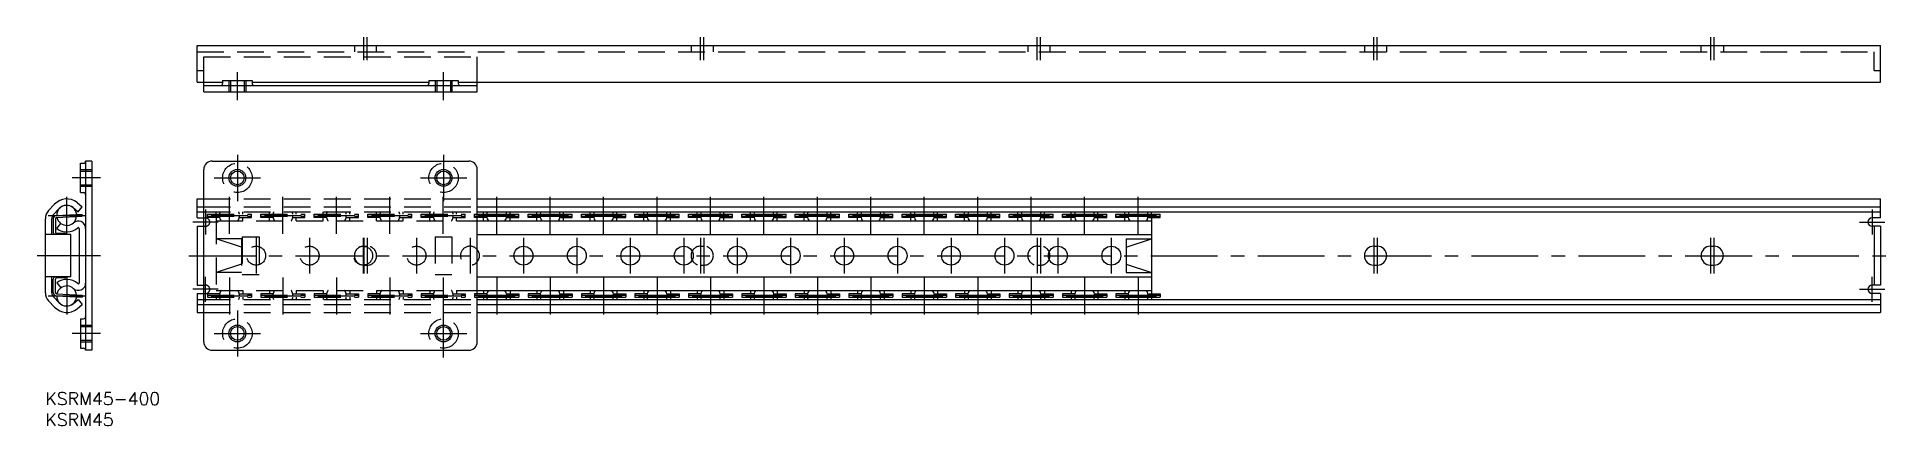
# Model space of a CAD drawing. Extents: x -2 to 438, y -8 to 85.
import ezdxf

# ---------------------------------------------------------------- set-up
doc = ezdxf.new("R2010")
doc.units = 0
doc.header["$LTSCALE"] = 0.5
doc.linetypes.add('CENTER', pattern=[50.8, 31.75, -6.35, 6.35, -6.35])
doc.linetypes.add('DASHED', pattern=[19.05, 12.7, -6.35])
for name, color, linetype in [('MSM_CENTER', 1, 'CENTER'), ('MSM_CONTINUOUS', 7, 'CONTINUOUS'), ('MSM_DASHED', 4, 'DASHED'), ('MSM_NARROW', 5, 'CONTINUOUS'), ('MSM_PART_NUMBER', 7, 'CONTINUOUS')]:
    doc.layers.add(name, color=color, linetype=linetype)
doc.styles.get("Standard").update_dxf_attribs({"font": 'txt.shx', "height": 3, "bigfont": 'bigfont.shx'})

# ---------------------------------------------------------------- blocks, each defined once
blk = doc.blocks.new('*U2')
at = {"layer": 'MSM_PART_NUMBER'}
blk.add_text('KSRM45-400', height=3, dxfattribs=at).set_placement((0, -3))
blk = doc.blocks.new('*U3')
at = {"layer": 'MSM_PART_NUMBER'}
blk.add_text('KSRM45', height=3, dxfattribs=at).set_placement((0, -8))

msp = doc.modelspace()

# ---------------------------------------------------------------- linework, layer by layer
at = {"layer": 'MSM_CENTER'}
for p, q in [((75.65, 78.98), (75.65, 84.5)), ((76.45, 78.98), (76.45, 84.5)), ((155.65, 78.98), (155.65, 84.5)), ((156.45, 78.98), (156.45, 84.5)), ((235.65, 78.98), (235.65, 84.5)), ((236.45, 78.98), (236.45, 84.5)), ((315.65, 78.98), (315.65, 84.5)), ((316.45, 78.98), (316.45, 84.5)), ((395.65, 84.5), (395.65, 78.98)), ((396.45, 84.5), (396.45, 78.98)), ((45.6, 69.45), (45.6, 76.15)), ((94.6, 69.45), (94.6, 76.15)), ((45.6, 56.5), (45.6, 45.5)), ((94.6, 56.5), (94.6, 45.5)), ((13.05, 51), (6.35, 51)), ((40.1, 51), (51.1, 51)), ((89.1, 51), (100.1, 51)), ((5.05, 37.7), (5.05, 46.46)), ((43.72, 37.7), (43.72, 46.46)), ((56.42, 37.7), (56.42, 46.46)), ((69.12, 37.7), (69.12, 46.46)), ((81.82, 37.7), (81.82, 46.46)), ((94.52, 37.7), (94.52, 46.46)), ((107.22, 37.7), (107.22, 46.46)), ((119.92, 37.7), (119.92, 46.46)), ((132.62, 37.7), (132.62, 46.46)), ((145.32, 37.7), (145.32, 46.46)), ((158.02, 37.7), (158.02, 46.46)), ((170.72, 37.7), (170.72, 46.46)), ((183.42, 37.7), (183.42, 46.46)), ((196.12, 37.7), (196.12, 46.46)), ((208.82, 37.7), (208.82, 46.46)), ((221.52, 37.7), (221.52, 46.46)), ((234.22, 37.7), (234.22, 46.46)), ((246.92, 37.7), (246.92, 46.46)), ((259.62, 37.7), (259.62, 46.46)), ((0.67, 42.08), (9.43, 42.08)), ((41.05, 40.5), (35.05, 40.5)), ((38.05, 43.5), (38.05, 37.5)), ((39.34, 42.08), (48.1, 42.08)), ((52.04, 42.08), (60.8, 42.08)), ((64.75, 42.08), (73.5, 42.08)), ((77.45, 42.08), (86.2, 42.08)), ((90.14, 42.08), (98.9, 42.08)), ((102.84, 42.08), (111.61, 42.08)), ((115.55, 42.08), (124.3, 42.08)), ((128.25, 42.08), (137, 42.08)), ((140.94, 42.08), (149.7, 42.08)), ((153.65, 42.08), (162.4, 42.08)), ((166.34, 42.08), (175.1, 42.08)), ((179.04, 42.08), (187.8, 42.08)), ((191.75, 42.08), (200.5, 42.08)), ((204.44, 42.08), (213.2, 42.08)), ((217.15, 42.08), (225.9, 42.08)), ((229.84, 42.08), (238.6, 42.08)), ((242.54, 42.08), (251.31, 42.08)), ((255.24, 42.08), (264, 42.08)), ((431.05, 40.5), (437.05, 40.5)), ((434.05, 43.5), (434.05, 37.5)), ((50.07, 36.75), (50.07, 28.25)), ((62.77, 36.75), (62.77, 28.25)), ((75.47, 36.75), (75.47, 28.25)), ((75.65, 36.75), (75.65, 28.25)), ((76.45, 36.75), (76.45, 28.25)), ((88.17, 36.75), (88.17, 28.25)), ((100.88, 36.75), (100.88, 28.25)), ((113.57, 36.75), (113.57, 28.25)), ((126.27, 36.75), (126.27, 28.25)), ((138.97, 36.75), (138.97, 28.25)), ((151.68, 36.75), (151.68, 28.25)), ((155.65, 36.75), (155.65, 28.25)), ((156.45, 36.75), (156.45, 28.25)), ((164.37, 36.75), (164.37, 28.25)), ((177.07, 36.75), (177.07, 28.25)), ((189.78, 36.75), (189.78, 28.25)), ((202.47, 36.75), (202.47, 28.25)), ((215.18, 36.75), (215.18, 28.25)), ((227.88, 36.75), (227.88, 28.25)), ((235.65, 36.75), (235.65, 28.25)), ((236.45, 36.75), (236.45, 28.25)), ((240.57, 36.75), (240.57, 28.25)), ((253.27, 36.75), (253.27, 28.25)), ((315.65, 36.75), (315.65, 28.25)), ((316.45, 36.75), (316.45, 28.25)), ((395.65, 36.75), (395.65, 28.25)), ((396.45, 36.75), (396.45, 28.25)), ((13.05, 32.5), (-2, 32.5)), ((34.05, 32.5), (438.05, 32.5)), ((5.05, 27.3), (5.05, 18.54)), ((38.05, 21.5), (38.05, 27.5)), ((43.72, 27.3), (43.72, 18.54)), ((56.42, 27.3), (56.42, 18.54)), ((69.12, 27.3), (69.12, 18.54)), ((81.82, 27.3), (81.82, 18.54)), ((94.52, 27.3), (94.52, 18.54)), ((107.22, 27.3), (107.22, 18.54)), ((119.92, 27.3), (119.92, 18.54)), ((132.62, 27.3), (132.62, 18.54)), ((145.32, 27.3), (145.32, 18.54)), ((158.02, 27.3), (158.02, 18.54)), ((170.72, 27.3), (170.72, 18.54)), ((183.42, 27.3), (183.42, 18.54)), ((196.12, 27.3), (196.12, 18.54)), ((208.82, 27.3), (208.82, 18.54)), ((221.52, 27.3), (221.52, 18.54)), ((234.22, 27.3), (234.22, 18.54)), ((246.92, 27.3), (246.92, 18.54)), ((259.62, 27.3), (259.62, 18.54)), ((434.05, 21.5), (434.05, 27.5)), ((0.67, 22.92), (9.43, 22.92)), ((41.05, 24.5), (35.05, 24.5)), ((39.34, 22.92), (48.1, 22.92)), ((52.04, 22.92), (60.8, 22.92)), ((64.75, 22.92), (73.5, 22.92)), ((77.45, 22.92), (86.2, 22.92)), ((90.14, 22.92), (98.9, 22.92)), ((102.84, 22.92), (111.61, 22.92)), ((115.55, 22.92), (124.3, 22.92)), ((128.25, 22.92), (137, 22.92)), ((140.94, 22.92), (149.7, 22.92)), ((153.65, 22.92), (162.4, 22.92)), ((166.34, 22.92), (175.1, 22.92)), ((179.04, 22.92), (187.8, 22.92)), ((191.75, 22.92), (200.5, 22.92)), ((204.44, 22.92), (213.2, 22.92)), ((217.15, 22.92), (225.9, 22.92)), ((229.84, 22.92), (238.6, 22.92)), ((242.54, 22.92), (251.31, 22.92)), ((255.24, 22.92), (264, 22.92)), ((431.05, 24.5), (437.05, 24.5)), ((45.6, 19.5), (45.6, 8.5)), ((94.6, 8.25), (94.6, 19.75)), ((13.05, 14), (6.35, 14)), ((40.1, 14), (51.1, 14)), ((89.1, 14), (100.1, 14))]:
    msp.add_line(p, q, dxfattribs=at)
at = {"layer": 'MSM_CONTINUOUS'}
for p, q in [((36.05, 82.5), (436.05, 82.5)), ((36.05, 73.74), (36.05, 82.5)), ((436.05, 73.74), (436.05, 82.5)), ((36.05, 73.74), (42.1, 73.74)), ((37.6, 71.45), (37.6, 73.74)), ((37.6, 72.95), (102.6, 72.95)), ((37.6, 71.45), (102.6, 71.45)), ((42.1, 74.15), (49.1, 74.15)), ((42.1, 74.15), (42.1, 73.45)), ((49.1, 74.15), (49.1, 73.45)), ((49.1, 73.74), (91.1, 73.74)), ((91.1, 74.15), (98.1, 74.15)), ((91.1, 74.15), (91.1, 73.45)), ((98.1, 74.15), (98.1, 73.45)), ((98.1, 73.74), (436.05, 73.74)), ((102.6, 71.45), (102.6, 73.74)), ((8.35, 47.5), (8.35, 54.5)), ((8.35, 54.5), (9.05, 54.5)), ((9.55, 55), (9.55, 10)), ((11.05, 55), (9.55, 55)), ((11.05, 55), (11.05, 10)), ((37.6, 12), (37.6, 53)), ((39.6, 55), (100.6, 55)), ((102.6, 12), (102.6, 53)), ((0.76, 43.22), (2.18, 44.75)), ((7.52, 45.13), (8.76, 44.12)), ((7.8, 42.94), (8.76, 44.12)), ((8.35, 47.5), (9.05, 47.5)), ((36.05, 41.5), (36.05, 46)), ((36.05, 46), (37.6, 46)), ((36.05, 44.12), (37.6, 44.12)), ((102.6, 46), (436.05, 46)), ((102.6, 44.12), (436.05, 44.12)), ((436.05, 41.5), (436.05, 46)), ((0, 23.7), (0, 41.3)), ((1.52, 37.5), (1.52, 41.3)), ((1.85, 41.27), (1.85, 38.05)), ((1.87, 42.19), (3.29, 43.72)), ((2.35, 41.27), (2.35, 38.05)), ((2.61, 42.07), (8.72, 42.39)), ((2.63, 41.57), (8.75, 41.89)), ((2.68, 38.94), (3.62, 40.18)), ((6.56, 43.95), (7.8, 42.94)), ((8.75, 41.89), (8.72, 42.39)), ((36.05, 42.94), (37.6, 42.94)), ((36.05, 41.5), (37.6, 41.5)), ((102.6, 42.94), (436.05, 42.94)), ((102.6, 42.39), (112.47, 42.39)), ((102.6, 41.89), (112.47, 41.89)), ((104.9, 41.56), (102.6, 41.56)), ((102.6, 40.75), (262.8, 40.75)), ((104.05, 42.39), (104.05, 42.94)), ((104.05, 40.75), (104.05, 41.56)), ((109.55, 41.56), (112.47, 41.56)), ((110.4, 42.39), (110.4, 42.94)), ((110.4, 40.75), (110.4, 41.56)), ((112.47, 41.56), (112.47, 42.39)), ((114.67, 42.39), (125.17, 42.39)), ((114.67, 41.56), (114.67, 42.39)), ((114.67, 41.89), (125.17, 41.89)), ((117.6, 41.56), (114.67, 41.56)), ((116.75, 42.39), (116.75, 42.94)), ((116.75, 40.75), (116.75, 41.56)), ((122.25, 41.56), (125.17, 41.56)), ((123.1, 42.39), (123.1, 42.94)), ((123.1, 40.75), (123.1, 41.56)), ((125.17, 41.56), (125.17, 42.39)), ((127.37, 42.39), (137.87, 42.39)), ((127.37, 41.56), (127.37, 42.39)), ((127.37, 41.89), (137.87, 41.89)), ((130.3, 41.56), (127.37, 41.56)), ((129.45, 42.39), (129.45, 42.94)), ((129.45, 40.75), (129.45, 41.56)), ((134.95, 41.56), (137.87, 41.56)), ((135.8, 42.39), (135.8, 42.94)), ((135.8, 40.75), (135.8, 41.56)), ((137.87, 41.56), (137.87, 42.39)), ((140.07, 42.39), (150.57, 42.39)), ((140.07, 41.56), (140.07, 42.39)), ((140.07, 41.89), (150.57, 41.89)), ((143, 41.56), (140.07, 41.56)), ((142.15, 42.39), (142.15, 42.94)), ((142.15, 40.75), (142.15, 41.56)), ((147.65, 41.56), (150.57, 41.56)), ((148.5, 42.39), (148.5, 42.94)), ((148.5, 40.75), (148.5, 41.56)), ((150.57, 41.56), (150.57, 42.39)), ((152.77, 42.39), (163.27, 42.39)), ((152.77, 41.56), (152.77, 42.39)), ((152.77, 41.89), (163.27, 41.89)), ((155.7, 41.56), (152.77, 41.56)), ((154.85, 42.39), (154.85, 42.94)), ((154.85, 40.75), (154.85, 41.56)), ((160.35, 41.56), (163.27, 41.56)), ((161.2, 42.39), (161.2, 42.94)), ((161.2, 40.75), (161.2, 41.56)), ((163.27, 41.56), (163.27, 42.39)), ((165.47, 42.39), (175.97, 42.39)), ((165.47, 41.56), (165.47, 42.39)), ((165.47, 41.89), (175.97, 41.89)), ((168.4, 41.56), (165.47, 41.56)), ((167.55, 42.39), (167.55, 42.94)), ((167.55, 40.75), (167.55, 41.56)), ((173.05, 41.56), (175.97, 41.56)), ((173.9, 42.39), (173.9, 42.94)), ((173.9, 40.75), (173.9, 41.56)), ((175.97, 41.56), (175.97, 42.39)), ((178.17, 42.39), (188.67, 42.39)), ((178.17, 41.56), (178.17, 42.39)), ((178.17, 41.89), (188.67, 41.89)), ((181.1, 41.56), (178.17, 41.56)), ((180.25, 42.39), (180.25, 42.94)), ((180.25, 40.75), (180.25, 41.56)), ((185.75, 41.56), (188.67, 41.56)), ((186.6, 42.39), (186.6, 42.94)), ((186.6, 40.75), (186.6, 41.56)), ((188.67, 41.56), (188.67, 42.39)), ((190.87, 42.39), (201.37, 42.39)), ((190.87, 41.56), (190.87, 42.39)), ((190.87, 41.89), (201.37, 41.89)), ((193.8, 41.56), (190.87, 41.56)), ((192.95, 42.39), (192.95, 42.94)), ((192.95, 40.75), (192.95, 41.56)), ((198.45, 41.56), (201.37, 41.56)), ((199.3, 42.39), (199.3, 42.94)), ((199.3, 40.75), (199.3, 41.56)), ((201.37, 41.56), (201.37, 42.39)), ((203.57, 42.39), (214.07, 42.39)), ((203.57, 41.56), (203.57, 42.39)), ((203.57, 41.89), (214.07, 41.89)), ((206.5, 41.56), (203.57, 41.56)), ((205.65, 42.39), (205.65, 42.94)), ((205.65, 40.75), (205.65, 41.56)), ((211.15, 41.56), (214.07, 41.56)), ((212, 42.39), (212, 42.94)), ((212, 40.75), (212, 41.56)), ((214.07, 41.56), (214.07, 42.39)), ((216.27, 42.39), (226.77, 42.39)), ((216.27, 41.56), (216.27, 42.39)), ((216.27, 41.89), (226.77, 41.89)), ((219.2, 41.56), (216.27, 41.56)), ((218.35, 42.39), (218.35, 42.94)), ((218.35, 40.75), (218.35, 41.56)), ((223.85, 41.56), (226.77, 41.56)), ((224.7, 42.39), (224.7, 42.94)), ((224.7, 40.75), (224.7, 41.56)), ((226.77, 41.56), (226.77, 42.39)), ((228.97, 42.39), (239.47, 42.39)), ((228.97, 41.56), (228.97, 42.39)), ((228.97, 41.89), (239.47, 41.89)), ((231.9, 41.56), (228.97, 41.56)), ((231.05, 42.39), (231.05, 42.94)), ((231.05, 40.75), (231.05, 41.56)), ((236.55, 41.56), (239.47, 41.56)), ((237.4, 42.39), (237.4, 42.94)), ((237.4, 40.75), (237.4, 41.56)), ((239.47, 41.56), (239.47, 42.39)), ((241.67, 42.39), (252.17, 42.39)), ((241.67, 41.56), (241.67, 42.39)), ((241.67, 41.89), (252.17, 41.89)), ((244.6, 41.56), (241.67, 41.56)), ((243.75, 42.39), (243.75, 42.94)), ((243.75, 40.75), (243.75, 41.56)), ((249.25, 41.56), (252.17, 41.56)), ((250.1, 42.39), (250.1, 42.94)), ((250.1, 40.75), (250.1, 41.56)), ((252.17, 41.56), (252.17, 42.39)), ((254.37, 42.39), (264.87, 42.39)), ((254.37, 41.56), (254.37, 42.39)), ((254.37, 41.89), (264.87, 41.89)), ((257.3, 41.56), (254.37, 41.56)), ((256.45, 42.39), (256.45, 42.94)), ((256.45, 40.75), (256.45, 41.56)), ((261.95, 41.56), (264.87, 41.56)), ((262.8, 42.39), (262.8, 42.94)), ((262.8, 41.56), (262.8, 23.44)), ((264.87, 41.56), (264.87, 42.39)), ((436.05, 41.5), (434.05, 41.5)), ((6, 37.5), (0, 37.5)), ((4.55, 37.75), (2.65, 37.75)), ((6, 27.5), (6, 37.5)), ((8, 39), (8, 26)), ((36.05, 39.5), (36.05, 25.5)), ((36.05, 39.5), (37.6, 39.5)), ((102.6, 37.5), (262.8, 37.5)), ((256.8, 34.5), (262.8, 36.5)), ((256.8, 36.5), (256.8, 28.5)), ((256.8, 36.5), (262.8, 36.5)), ((436.05, 39.5), (434.05, 39.5)), ((434.5, 39.5), (434.5, 25.5)), ((436.05, 39.5), (436.05, 25.5)), ((315.65, 34.75), (316.45, 34.75)), ((395.65, 34.75), (396.45, 34.75)), ((6, 27.5), (0, 27.5)), ((1.52, 23.7), (1.52, 27.5)), ((1.85, 23.73), (1.85, 26.95)), ((2.35, 23.73), (2.35, 26.95)), ((4.55, 27.25), (2.65, 27.25)), ((102.6, 27.5), (262.8, 27.5)), ((256.8, 30.5), (262.8, 28.5)), ((256.8, 28.5), (262.8, 28.5)), ((315.65, 30.25), (316.45, 30.25)), ((395.65, 30.25), (396.45, 30.25)), ((1.87, 22.81), (3.29, 21.28)), ((2.61, 22.93), (8.72, 22.61)), ((2.63, 23.43), (8.75, 23.11)), ((2.68, 26.06), (3.62, 24.82)), ((6.56, 21.05), (7.8, 22.06)), ((7.8, 22.06), (8.76, 20.88)), ((8.75, 23.11), (8.72, 22.61)), ((36.05, 25.5), (37.6, 25.5)), ((36.05, 23.5), (37.6, 23.5)), ((36.05, 23.5), (36.05, 19)), ((36.05, 22.06), (37.6, 22.06)), ((102.6, 24.25), (262.8, 24.25)), ((104.9, 23.44), (102.6, 23.44)), ((102.6, 23.11), (112.47, 23.11)), ((102.6, 22.61), (112.47, 22.61)), ((102.6, 22.06), (436.05, 22.06)), ((104.05, 24.25), (104.05, 23.44)), ((104.05, 22.61), (104.05, 22.06)), ((109.55, 23.44), (112.47, 23.44)), ((110.4, 24.25), (110.4, 23.44)), ((110.4, 22.61), (110.4, 22.06)), ((112.47, 23.44), (112.47, 22.61)), ((117.6, 23.44), (114.67, 23.44)), ((114.67, 23.44), (114.67, 22.61)), ((114.67, 23.11), (125.17, 23.11)), ((114.67, 22.61), (125.17, 22.61)), ((116.75, 24.25), (116.75, 23.44)), ((116.75, 22.61), (116.75, 22.06)), ((122.25, 23.44), (125.17, 23.44)), ((123.1, 24.25), (123.1, 23.44)), ((123.1, 22.61), (123.1, 22.06)), ((125.17, 23.44), (125.17, 22.61)), ((130.3, 23.44), (127.37, 23.44)), ((127.37, 23.44), (127.37, 22.61)), ((127.37, 23.11), (137.87, 23.11)), ((127.37, 22.61), (137.87, 22.61)), ((129.45, 24.25), (129.45, 23.44)), ((129.45, 22.61), (129.45, 22.06)), ((134.95, 23.44), (137.87, 23.44)), ((135.8, 24.25), (135.8, 23.44)), ((135.8, 22.61), (135.8, 22.06)), ((137.87, 23.44), (137.87, 22.61)), ((143, 23.44), (140.07, 23.44)), ((140.07, 23.44), (140.07, 22.61)), ((140.07, 23.11), (150.57, 23.11)), ((140.07, 22.61), (150.57, 22.61)), ((142.15, 24.25), (142.15, 23.44)), ((142.15, 22.61), (142.15, 22.06)), ((147.65, 23.44), (150.57, 23.44)), ((148.5, 24.25), (148.5, 23.44)), ((148.5, 22.61), (148.5, 22.06)), ((150.57, 23.44), (150.57, 22.61)), ((155.7, 23.44), (152.77, 23.44)), ((152.77, 23.44), (152.77, 22.61)), ((152.77, 23.11), (163.27, 23.11)), ((152.77, 22.61), (163.27, 22.61)), ((154.85, 24.25), (154.85, 23.44)), ((154.85, 22.61), (154.85, 22.06)), ((160.35, 23.44), (163.27, 23.44)), ((161.2, 24.25), (161.2, 23.44)), ((161.2, 22.61), (161.2, 22.06)), ((163.27, 23.44), (163.27, 22.61)), ((168.4, 23.44), (165.47, 23.44)), ((165.47, 23.44), (165.47, 22.61)), ((165.47, 23.11), (175.97, 23.11)), ((165.47, 22.61), (175.97, 22.61)), ((167.55, 24.25), (167.55, 23.44)), ((167.55, 22.61), (167.55, 22.06)), ((173.05, 23.44), (175.97, 23.44)), ((173.9, 24.25), (173.9, 23.44)), ((173.9, 22.61), (173.9, 22.06)), ((175.97, 23.44), (175.97, 22.61)), ((178.17, 23.44), (178.17, 22.61)), ((178.17, 23.11), (188.67, 23.11)), ((178.17, 22.61), (188.67, 22.61)), ((181.1, 23.44), (178.17, 23.44)), ((180.25, 24.25), (180.25, 23.44)), ((180.25, 22.61), (180.25, 22.06)), ((185.75, 23.44), (188.67, 23.44)), ((186.6, 24.25), (186.6, 23.44)), ((186.6, 22.61), (186.6, 22.06)), ((188.67, 23.44), (188.67, 22.61)), ((193.8, 23.44), (190.87, 23.44)), ((190.87, 23.44), (190.87, 22.61)), ((190.87, 23.11), (201.37, 23.11)), ((190.87, 22.61), (201.37, 22.61)), ((192.95, 24.25), (192.95, 23.44)), ((192.95, 22.61), (192.95, 22.06)), ((198.45, 23.44), (201.37, 23.44)), ((199.3, 24.25), (199.3, 23.44)), ((199.3, 22.61), (199.3, 22.06)), ((201.37, 23.44), (201.37, 22.61)), ((206.5, 23.44), (203.57, 23.44)), ((203.57, 23.44), (203.57, 22.61)), ((203.57, 23.11), (214.07, 23.11)), ((203.57, 22.61), (214.07, 22.61)), ((205.65, 24.25), (205.65, 23.44)), ((205.65, 22.61), (205.65, 22.06)), ((211.15, 23.44), (214.07, 23.44)), ((212, 24.25), (212, 23.44)), ((212, 22.61), (212, 22.06)), ((214.07, 23.44), (214.07, 22.61)), ((219.2, 23.44), (216.27, 23.44)), ((216.27, 23.44), (216.27, 22.61)), ((216.27, 23.11), (226.77, 23.11)), ((216.27, 22.61), (226.77, 22.61)), ((218.35, 24.25), (218.35, 23.44)), ((218.35, 22.61), (218.35, 22.06)), ((223.85, 23.44), (226.77, 23.44)), ((224.7, 24.25), (224.7, 23.44)), ((224.7, 22.61), (224.7, 22.06)), ((226.77, 23.44), (226.77, 22.61)), ((231.9, 23.44), (228.97, 23.44)), ((228.97, 23.44), (228.97, 22.61)), ((228.97, 23.11), (239.47, 23.11)), ((228.97, 22.61), (239.47, 22.61)), ((231.05, 24.25), (231.05, 23.44)), ((231.05, 22.61), (231.05, 22.06)), ((236.55, 23.44), (239.47, 23.44)), ((237.4, 24.25), (237.4, 23.44)), ((237.4, 22.61), (237.4, 22.06)), ((239.47, 23.44), (239.47, 22.61)), ((244.6, 23.44), (241.67, 23.44)), ((241.67, 23.44), (241.67, 22.61)), ((241.67, 23.11), (252.17, 23.11)), ((241.67, 22.61), (252.17, 22.61)), ((243.75, 24.25), (243.75, 23.44)), ((243.75, 22.61), (243.75, 22.06)), ((249.25, 23.44), (252.17, 23.44)), ((250.1, 24.25), (250.1, 23.44)), ((250.1, 22.61), (250.1, 22.06)), ((252.17, 23.44), (252.17, 22.61)), ((254.37, 23.44), (254.37, 22.61)), ((254.37, 23.11), (264.87, 23.11)), ((254.37, 22.61), (264.87, 22.61)), ((257.3, 23.44), (254.37, 23.44)), ((256.45, 24.25), (256.45, 23.44)), ((256.45, 22.61), (256.45, 22.06)), ((261.95, 23.44), (264.87, 23.44)), ((262.8, 22.61), (262.8, 22.06)), ((264.87, 23.44), (264.87, 22.61)), ((436.05, 25.5), (434.05, 25.5)), ((436.05, 23.5), (434.05, 23.5)), ((436.05, 23.5), (436.05, 19)), ((0.76, 21.78), (2.18, 20.25)), ((7.52, 19.87), (8.76, 20.88)), ((36.05, 20.88), (37.6, 20.88)), ((36.05, 19), (37.6, 19)), ((102.6, 20.88), (436.05, 20.88)), ((102.6, 19), (436.05, 19)), ((8.35, 17.5), (8.35, 10.5)), ((8.35, 17.5), (9.05, 17.5)), ((8.35, 10.5), (9.05, 10.5)), ((11.05, 10), (9.55, 10)), ((39.6, 10), (100.6, 10))]:
    msp.add_line(p, q, dxfattribs=at)
for centre, radius in [((45.6, 51), 1.62), ((94.6, 51), 1.62), ((113.57, 32.5), 2.25), ((126.27, 32.5), 2.25), ((138.97, 32.5), 2.25), ((151.68, 32.5), 2.25), ((164.37, 32.5), 2.25), ((177.07, 32.5), 2.25), ((189.78, 32.5), 2.25), ((202.47, 32.5), 2.25), ((215.18, 32.5), 2.25), ((227.88, 32.5), 2.25), ((240.57, 32.5), 2.25), ((253.27, 32.5), 2.25), ((45.6, 14), 1.62), ((94.6, 14), 1.62)]:
    msp.add_circle(centre, radius, dxfattribs=at)
for centre, radius, start, end in [((41.6, 73.45), 0.5, 270, 0), ((49.6, 73.45), 0.5, 180, 270), ((90.6, 73.45), 0.5, 270, 0), ((98.6, 73.45), 0.5, 180, 270), ((9.05, 55), 0.5, 270, 0), ((39.6, 53), 2, 90, 180), ((100.6, 53), 2, 0, 90), ((5.05, 42.08), 3.92, 51, 137), ((5.05, 42.08), 2.38, 5.8309, 180.1691), ((5.05, 42.08), 2.4, 51, 137), ((9.05, 47), 0.5, 0, 90), ((2.82, 41.3), 2.82, 137, 180), ((2.82, 41.3), 1.3, 137, 180), ((2.65, 41.27), 0.8, 93, 180), ((2.65, 41.27), 0.3, 93, 180), ((5.05, 42.08), 2.38, 192.2473, 353.7527), ((7.8, 39), 1.75, 0, 131.7483), ((107.22, 42.08), 2.38, 184.5565, 214.0122), ((107.22, 42.08), 2.38, 158.855, 172.51), ((107.22, 42.08), 2.38, 325.9878, 355.4435), ((107.22, 42.08), 2.38, 7.49, 21.145), ((119.92, 42.08), 2.38, 184.5565, 214.0122), ((119.92, 42.08), 2.38, 158.855, 172.51), ((119.92, 42.08), 2.38, 325.9878, 355.4435), ((119.92, 42.08), 2.38, 7.49, 21.145), ((132.62, 42.08), 2.38, 184.5565, 214.0122), ((132.62, 42.08), 2.38, 158.855, 172.51), ((132.62, 42.08), 2.38, 325.9878, 355.4435), ((132.62, 42.08), 2.38, 7.49, 21.145), ((145.32, 42.08), 2.38, 184.5565, 214.0122), ((145.32, 42.08), 2.38, 158.855, 172.51), ((145.32, 42.08), 2.38, 325.9878, 355.4435), ((145.32, 42.08), 2.38, 7.49, 21.145), ((158.02, 42.08), 2.38, 184.5565, 214.0122), ((158.02, 42.08), 2.38, 158.855, 172.51), ((158.02, 42.08), 2.38, 325.9878, 355.4435), ((158.02, 42.08), 2.38, 7.49, 21.145), ((170.72, 42.08), 2.38, 184.5565, 214.0122), ((170.72, 42.08), 2.38, 158.855, 172.51), ((170.72, 42.08), 2.38, 325.9878, 355.4435), ((170.72, 42.08), 2.38, 7.49, 21.145), ((183.42, 42.08), 2.38, 184.5565, 214.0122), ((183.42, 42.08), 2.38, 158.855, 172.51), ((183.42, 42.08), 2.38, 325.9878, 355.4435), ((183.42, 42.08), 2.38, 7.49, 21.145), ((196.12, 42.08), 2.38, 184.5565, 214.0122), ((196.12, 42.08), 2.38, 158.855, 172.51), ((196.12, 42.08), 2.38, 325.9878, 355.4435), ((196.12, 42.08), 2.38, 7.49, 21.145), ((208.82, 42.08), 2.38, 184.5565, 214.0122), ((208.82, 42.08), 2.38, 158.855, 172.51), ((208.82, 42.08), 2.38, 325.9878, 355.4435), ((208.82, 42.08), 2.38, 7.49, 21.145), ((221.52, 42.08), 2.38, 184.5565, 214.0122), ((221.52, 42.08), 2.38, 158.855, 172.51), ((221.52, 42.08), 2.38, 325.9878, 355.4435), ((221.52, 42.08), 2.38, 7.49, 21.145), ((234.22, 42.08), 2.38, 184.5565, 214.0122), ((234.22, 42.08), 2.38, 158.855, 172.51), ((234.22, 42.08), 2.38, 325.9878, 355.4435), ((234.22, 42.08), 2.38, 7.49, 21.145), ((246.92, 42.08), 2.38, 184.5565, 214.0122), ((246.92, 42.08), 2.38, 158.855, 172.51), ((246.92, 42.08), 2.38, 325.9878, 355.4435), ((246.92, 42.08), 2.38, 7.49, 21.145), ((259.62, 42.08), 2.38, 184.5565, 214.0122), ((259.62, 42.08), 2.38, 158.855, 172.51), ((259.62, 42.08), 2.38, 325.9878, 355.4435), ((259.62, 42.08), 2.38, 7.49, 21.145), ((434.05, 40.5), 1, 90, 270), ((2.65, 38.05), 0.8, 180, 223.4325), ((2.65, 38.05), 0.3, 180, 270), ((5.05, 42.08), 3.93, 233, 311.7483), ((4.55, 36.95), 0.8, 43.4325, 90), ((7.8, 39), 0.2, 0, 131.7483), ((100.88, 32.5), 2.25, 320.0555, 39.9445), ((315.65, 32.5), 2.25, 90, 270), ((316.45, 32.5), 2.25, 270, 90), ((395.65, 32.5), 2.25, 90, 270), ((396.45, 32.5), 2.25, 270, 90), ((2.65, 26.95), 0.8, 136.5675, 180), ((2.65, 26.95), 0.3, 90, 180), ((5.05, 22.92), 3.93, 48.2517, 127), ((4.55, 28.05), 0.8, 270, 316.5675), ((2.82, 23.7), 2.82, 180, 223), ((2.82, 23.7), 1.3, 180, 223), ((2.65, 23.73), 0.8, 180, 267), ((2.65, 23.73), 0.3, 180, 267), ((5.05, 22.92), 2.38, 179.8309, 354.1691), ((5.05, 22.92), 2.38, 6.2473, 167.7527), ((7.8, 26), 1.75, 228.2517, 0), ((7.8, 26), 0.2, 228.2517, 0), ((107.22, 22.92), 2.38, 145.9878, 175.4435), ((107.22, 22.92), 2.38, 187.49, 201.145), ((107.22, 22.92), 2.38, 4.5565, 34.0122), ((107.22, 22.92), 2.38, 338.855, 352.51), ((119.92, 22.92), 2.38, 145.9878, 175.4435), ((119.92, 22.92), 2.38, 187.49, 201.145), ((119.92, 22.92), 2.38, 4.5565, 34.0122), ((119.92, 22.92), 2.38, 338.855, 352.51), ((132.62, 22.92), 2.38, 145.9878, 175.4435), ((132.62, 22.92), 2.38, 187.49, 201.145), ((132.62, 22.92), 2.38, 4.5565, 34.0122), ((132.62, 22.92), 2.38, 338.855, 352.51), ((145.32, 22.92), 2.38, 145.9878, 175.4435), ((145.32, 22.92), 2.38, 187.49, 201.145), ((145.32, 22.92), 2.38, 4.5565, 34.0122), ((145.32, 22.92), 2.38, 338.855, 352.51), ((158.02, 22.92), 2.38, 145.9878, 175.4435), ((158.02, 22.92), 2.38, 187.49, 201.145), ((158.02, 22.92), 2.38, 4.5565, 34.0122), ((158.02, 22.92), 2.38, 338.855, 352.51), ((170.72, 22.92), 2.38, 145.9878, 175.4435), ((170.72, 22.92), 2.38, 187.49, 201.145), ((170.72, 22.92), 2.38, 4.5565, 34.0122), ((170.72, 22.92), 2.38, 338.855, 352.51), ((183.42, 22.92), 2.38, 145.9878, 175.4435), ((183.42, 22.92), 2.38, 187.49, 201.145), ((183.42, 22.92), 2.38, 4.5565, 34.0122), ((183.42, 22.92), 2.38, 338.855, 352.51), ((196.12, 22.92), 2.38, 145.9878, 175.4435), ((196.12, 22.92), 2.38, 187.49, 201.145), ((196.12, 22.92), 2.38, 4.5565, 34.0122), ((196.12, 22.92), 2.38, 338.855, 352.51), ((208.82, 22.92), 2.38, 145.9878, 175.4435), ((208.82, 22.92), 2.38, 187.49, 201.145), ((208.82, 22.92), 2.38, 4.5565, 34.0122), ((208.82, 22.92), 2.38, 338.855, 352.51), ((221.52, 22.92), 2.38, 145.9878, 175.4435), ((221.52, 22.92), 2.38, 187.49, 201.145), ((221.52, 22.92), 2.38, 4.5565, 34.0122), ((221.52, 22.92), 2.38, 338.855, 352.51), ((234.22, 22.92), 2.38, 145.9878, 175.4435), ((234.22, 22.92), 2.38, 187.49, 201.145), ((234.22, 22.92), 2.38, 4.5565, 34.0122), ((234.22, 22.92), 2.38, 338.855, 352.51), ((246.92, 22.92), 2.38, 145.9878, 175.4435), ((246.92, 22.92), 2.38, 187.49, 201.145), ((246.92, 22.92), 2.38, 4.5565, 34.0122), ((246.92, 22.92), 2.38, 338.855, 352.51), ((259.62, 22.92), 2.38, 145.9878, 175.4435), ((259.62, 22.92), 2.38, 187.49, 201.145), ((259.62, 22.92), 2.38, 4.5565, 34.0122), ((259.62, 22.92), 2.38, 338.855, 352.51), ((434.05, 24.5), 1, 90, 270), ((5.05, 22.92), 3.92, 223, 309), ((5.05, 22.92), 2.4, 223, 309), ((9.05, 18), 0.5, 270, 0), ((9.05, 10), 0.5, 0, 90), ((39.6, 12), 2, 180, 270), ((100.6, 12), 2, 270, 0)]:
    msp.add_arc(centre, radius, start, end, dxfattribs=at)
at = {"layer": 'MSM_DASHED'}
for p, q in [((36.05, 80.98), (434.5, 80.98)), ((37.6, 73.74), (37.6, 79.82)), ((37.6, 79.82), (102.6, 79.82)), ((73.4, 82.5), (73.4, 80.98)), ((78.7, 80.98), (78.7, 82.5)), ((102.6, 73.74), (102.6, 79.82)), ((153.4, 82.5), (153.4, 80.98)), ((158.7, 80.98), (158.7, 82.5)), ((233.4, 82.5), (233.4, 80.98)), ((238.7, 80.98), (238.7, 82.5)), ((313.4, 82.5), (313.4, 80.98)), ((318.7, 80.98), (318.7, 82.5)), ((393.4, 80.98), (393.4, 82.5)), ((398.7, 82.5), (398.7, 80.98)), ((434.5, 76.5), (434.5, 80.98)), ((36.05, 76.5), (37.6, 76.5)), ((434.5, 76.5), (436.05, 76.5)), ((43.6, 74.15), (43.6, 71.45)), ((43.98, 74.15), (43.98, 71.45)), ((47.22, 74.15), (47.22, 71.45)), ((47.6, 74.15), (47.6, 71.45)), ((92.6, 74.15), (92.6, 71.45)), ((92.98, 74.15), (92.98, 71.45)), ((96.22, 74.15), (96.22, 71.45)), ((96.6, 74.15), (96.6, 71.45)), ((8.35, 53), (11.05, 53)), ((8.35, 52.62), (11.05, 52.62)), ((8.35, 49.38), (11.05, 49.38)), ((8.35, 49), (11.05, 49)), ((37.6, 46), (102.6, 46)), ((37.6, 44.12), (102.6, 44.12)), ((37.6, 42.94), (102.6, 42.94)), ((37.6, 41.5), (38.05, 41.5)), ((38.47, 42.39), (48.97, 42.39)), ((38.47, 41.56), (38.47, 42.39)), ((38.47, 41.89), (48.97, 41.89)), ((41.4, 41.56), (38.47, 41.56)), ((40.55, 42.39), (40.55, 42.94)), ((40.55, 41.56), (40.55, 23.44)), ((40.55, 40.75), (102.6, 40.75)), ((46.05, 41.56), (48.97, 41.56)), ((46.9, 42.39), (46.9, 42.94)), ((46.9, 40.75), (46.9, 41.56)), ((48.97, 41.56), (48.97, 42.39)), ((51.17, 42.39), (61.67, 42.39)), ((51.17, 41.56), (51.17, 42.39)), ((51.17, 41.89), (61.67, 41.89)), ((54.1, 41.56), (51.17, 41.56)), ((53.25, 42.39), (53.25, 42.94)), ((53.25, 40.75), (53.25, 41.56)), ((58.75, 41.56), (61.67, 41.56)), ((59.6, 42.39), (59.6, 42.94)), ((59.6, 40.75), (59.6, 41.56)), ((61.67, 41.56), (61.67, 42.39)), ((63.87, 42.39), (74.37, 42.39)), ((63.87, 41.56), (63.87, 42.39)), ((63.87, 41.89), (74.37, 41.89)), ((66.8, 41.56), (63.87, 41.56)), ((65.95, 42.39), (65.95, 42.94)), ((65.95, 40.75), (65.95, 41.56)), ((71.45, 41.56), (74.37, 41.56)), ((72.3, 42.39), (72.3, 42.94)), ((72.3, 40.75), (72.3, 41.56)), ((74.37, 41.56), (74.37, 42.39)), ((76.57, 42.39), (87.07, 42.39)), ((76.57, 41.56), (76.57, 42.39)), ((76.57, 41.89), (87.07, 41.89)), ((79.5, 41.56), (76.57, 41.56)), ((78.65, 42.39), (78.65, 42.94)), ((78.65, 40.75), (78.65, 41.56)), ((84.15, 41.56), (87.07, 41.56)), ((85, 42.39), (85, 42.94)), ((85, 40.75), (85, 41.56)), ((87.07, 41.56), (87.07, 42.39)), ((89.27, 42.39), (99.77, 42.39)), ((89.27, 41.56), (89.27, 42.39)), ((89.27, 41.89), (99.77, 41.89)), ((92.2, 41.56), (89.27, 41.56)), ((91.35, 42.39), (91.35, 42.94)), ((91.35, 40.75), (91.35, 41.56)), ((96.85, 41.56), (99.77, 41.56)), ((97.7, 42.39), (97.7, 42.94)), ((97.7, 40.75), (97.7, 41.56)), ((99.77, 41.56), (99.77, 42.39)), ((101.97, 42.39), (102.6, 42.39)), ((101.97, 41.56), (101.97, 42.39)), ((101.97, 41.89), (102.6, 41.89)), ((102.6, 41.56), (101.97, 41.56)), ((37.6, 39.5), (38.05, 39.5)), ((46.55, 34.5), (40.55, 36.5)), ((46.55, 36.5), (40.55, 36.5)), ((46.55, 36.5), (46.55, 28.5)), ((46.75, 37), (46.75, 28)), ((46.75, 37), (50.75, 37)), ((50.75, 37), (50.75, 28)), ((92.6, 37), (92.6, 28)), ((92.6, 37), (96.6, 37)), ((96.6, 37), (96.6, 28)), ((75.65, 34.75), (76.45, 34.75)), ((155.65, 34.75), (156.45, 34.75)), ((235.65, 34.75), (236.45, 34.75)), ((46.55, 30.5), (40.55, 28.5)), ((46.55, 28.5), (40.55, 28.5)), ((46.75, 28), (50.75, 28)), ((75.65, 30.25), (76.45, 30.25)), ((92.6, 28), (96.6, 28)), ((155.65, 30.25), (156.45, 30.25)), ((235.65, 30.25), (236.45, 30.25)), ((37.6, 25.5), (38.05, 25.5)), ((37.6, 23.5), (38.05, 23.5)), ((37.6, 22.06), (102.6, 22.06)), ((41.4, 23.44), (38.47, 23.44)), ((38.47, 23.44), (38.47, 22.61)), ((38.47, 23.11), (48.97, 23.11)), ((38.47, 22.61), (48.97, 22.61)), ((40.55, 24.25), (102.6, 24.25)), ((40.55, 22.61), (40.55, 22.06)), ((46.05, 23.44), (48.97, 23.44)), ((46.9, 24.25), (46.9, 23.44)), ((46.9, 22.61), (46.9, 22.06)), ((48.97, 23.44), (48.97, 22.61)), ((54.1, 23.44), (51.17, 23.44)), ((51.17, 23.44), (51.17, 22.61)), ((51.17, 23.11), (61.67, 23.11)), ((51.17, 22.61), (61.67, 22.61)), ((53.25, 24.25), (53.25, 23.44)), ((53.25, 22.61), (53.25, 22.06)), ((58.75, 23.44), (61.67, 23.44)), ((59.6, 24.25), (59.6, 23.44)), ((59.6, 22.61), (59.6, 22.06)), ((61.67, 23.44), (61.67, 22.61)), ((63.87, 23.44), (63.87, 22.61)), ((63.87, 23.11), (74.37, 23.11)), ((63.87, 22.61), (74.37, 22.61)), ((66.8, 23.44), (63.87, 23.44)), ((65.95, 24.25), (65.95, 23.44)), ((65.95, 22.61), (65.95, 22.06)), ((71.45, 23.44), (74.37, 23.44)), ((72.3, 24.25), (72.3, 23.44)), ((72.3, 22.61), (72.3, 22.06)), ((74.37, 23.44), (74.37, 22.61)), ((76.57, 23.44), (76.57, 22.61)), ((76.57, 23.11), (87.07, 23.11)), ((76.57, 22.61), (87.07, 22.61)), ((79.5, 23.44), (76.57, 23.44)), ((78.65, 24.25), (78.65, 23.44)), ((78.65, 22.61), (78.65, 22.06)), ((84.15, 23.44), (87.07, 23.44)), ((85, 24.25), (85, 23.44)), ((85, 22.61), (85, 22.06)), ((87.07, 23.44), (87.07, 22.61)), ((89.27, 23.44), (89.27, 22.61)), ((89.27, 23.11), (99.77, 23.11)), ((89.27, 22.61), (99.77, 22.61)), ((92.2, 23.44), (89.27, 23.44)), ((91.35, 24.25), (91.35, 23.44)), ((91.35, 22.61), (91.35, 22.06)), ((96.85, 23.44), (99.77, 23.44)), ((97.7, 24.25), (97.7, 23.44)), ((97.7, 22.61), (97.7, 22.06)), ((99.77, 23.44), (99.77, 22.61)), ((101.97, 23.44), (101.97, 22.61)), ((102.6, 23.44), (101.97, 23.44)), ((101.97, 23.11), (102.6, 23.11)), ((101.97, 22.61), (102.6, 22.61)), ((37.6, 20.88), (102.6, 20.88)), ((37.6, 19), (102.6, 19)), ((8.35, 16), (11.05, 16)), ((8.35, 15.62), (11.05, 15.62)), ((8.35, 12.38), (11.05, 12.38)), ((8.35, 12), (11.05, 12))]:
    msp.add_line(p, q, dxfattribs=at)
for centre, radius in [((45.6, 51), 3.5), ((94.6, 51), 3.5), ((50.07, 32.5), 2.25), ((62.77, 32.5), 2.25), ((75.47, 32.5), 2.25), ((88.17, 32.5), 2.25), ((45.6, 14), 3.5), ((94.6, 14), 3.5)]:
    msp.add_circle(centre, radius, dxfattribs=at)
for centre, radius, start, end in [((38.05, 40.5), 1, 270, 90), ((43.72, 42.08), 2.38, 184.5565, 214.0122), ((43.72, 42.08), 2.38, 158.855, 172.51), ((43.72, 42.08), 2.38, 325.9878, 355.4435), ((43.72, 42.08), 2.38, 7.49, 21.145), ((56.42, 42.08), 2.38, 184.5565, 214.0122), ((56.42, 42.08), 2.38, 158.855, 172.51), ((56.42, 42.08), 2.38, 325.9878, 355.4435), ((56.42, 42.08), 2.38, 7.49, 21.145), ((69.12, 42.08), 2.38, 184.5565, 214.0122), ((69.12, 42.08), 2.38, 158.855, 172.51), ((69.12, 42.08), 2.38, 325.9878, 355.4435), ((69.12, 42.08), 2.38, 7.49, 21.145), ((81.82, 42.08), 2.38, 184.5565, 214.0122), ((81.82, 42.08), 2.38, 158.855, 172.51), ((81.82, 42.08), 2.38, 325.9878, 355.4435), ((81.82, 42.08), 2.38, 7.49, 21.145), ((94.52, 42.08), 2.38, 184.5565, 214.0122), ((94.52, 42.08), 2.38, 158.855, 172.51), ((94.52, 42.08), 2.38, 325.9878, 355.4435), ((94.52, 42.08), 2.38, 7.49, 21.145), ((75.65, 32.5), 2.25, 90, 270), ((76.45, 32.5), 2.25, 270, 90), ((100.88, 32.5), 2.25, 39.9445, 320.0555), ((155.65, 32.5), 2.25, 90, 270), ((156.45, 32.5), 2.25, 270, 90), ((235.65, 32.5), 2.25, 90, 270), ((236.45, 32.5), 2.25, 270, 90), ((38.05, 24.5), 1, 270, 90), ((43.72, 22.92), 2.38, 145.9878, 175.4435), ((43.72, 22.92), 2.38, 187.49, 201.145), ((43.72, 22.92), 2.38, 4.5565, 34.0122), ((43.72, 22.92), 2.38, 338.855, 352.51), ((56.42, 22.92), 2.38, 145.9878, 175.4435), ((56.42, 22.92), 2.38, 187.49, 201.145), ((56.42, 22.92), 2.38, 4.5565, 34.0122), ((56.42, 22.92), 2.38, 338.855, 352.51), ((69.12, 22.92), 2.38, 145.9878, 175.4435), ((69.12, 22.92), 2.38, 187.49, 201.145), ((69.12, 22.92), 2.38, 4.5565, 34.0122), ((69.12, 22.92), 2.38, 338.855, 352.51), ((81.82, 22.92), 2.38, 145.9878, 175.4435), ((81.82, 22.92), 2.38, 187.49, 201.145), ((81.82, 22.92), 2.38, 4.5565, 34.0122), ((81.82, 22.92), 2.38, 338.855, 352.51), ((94.52, 22.92), 2.38, 145.9878, 175.4435), ((94.52, 22.92), 2.38, 187.49, 201.145), ((94.52, 22.92), 2.38, 4.5565, 34.0122), ((94.52, 22.92), 2.38, 338.855, 352.51)]:
    msp.add_arc(centre, radius, start, end, dxfattribs=at)
at = {"layer": 'MSM_NARROW'}
for centre in [(45.6, 51), (94.6, 51), (45.6, 14), (94.6, 14)]:
    msp.add_circle(centre, 2, dxfattribs=at)

# ---------------------------------------------------------------- block references
at = {"layer": 'MSM_CONTINUOUS'}
for name in ['*U2', '*U3']:
    msp.add_blockref(name, (0, 0), dxfattribs=at)

doc.saveas('drawing.dxf')
